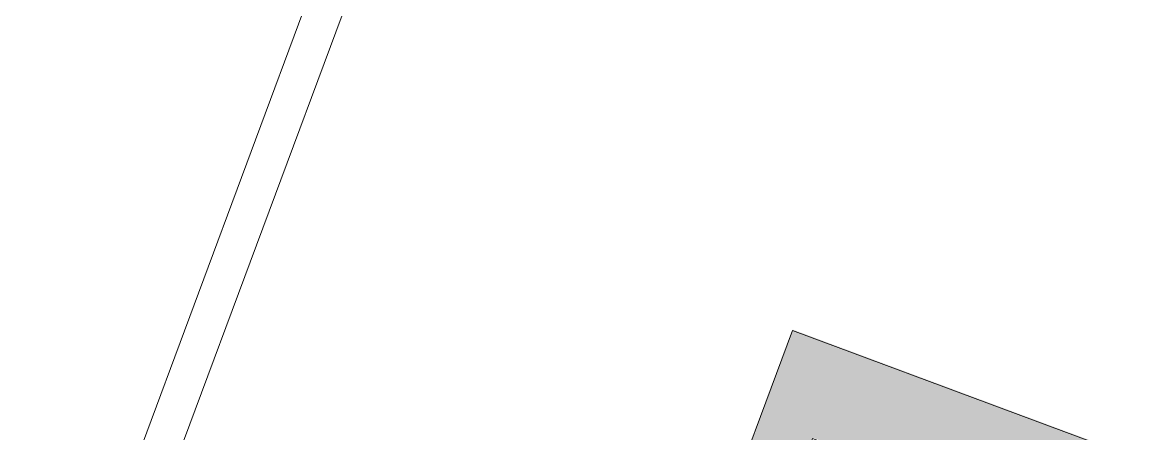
# Model space of a CAD drawing. Header units: centimetres. Extents: x 139057 to 200038, y 34824 to 80516.
# Drawn here: x 168105 to 168692, y 47117 to 47335 of the extents above; entities that cross this region are included whole.
import ezdxf

# ---------------------------------------------------------------- set-up
doc = ezdxf.new("R2010")
doc.units = ezdxf.units.CM
doc.header["$LTSCALE"] = 100
doc.layers.add('410_STRUTTURE_001-AM_0', color=7, linetype='Continuous', lineweight=0)
doc.layers.add('430_TAVOLATI_001-AM_0', color=3, linetype='Continuous', lineweight=0)
doc.layers.add('_retini_strutture', color=7, linetype='Continuous')

msp = doc.modelspace()

# ---------------------------------------------------------------- hatches: boundary and pattern name
at = {"layer": '_retini_strutture'}
msp.add_hatch(color=256, dxfattribs=at).paths.add_polyline_path([(168513.13, 47172.38), (168476.49, 47073.98), (168504.6, 47063.51), (168523.8, 47115.06), (168798.38, 47012.82), (168784.42, 46975.33), (168812.54, 46964.86), (168505.46, 46140.18), (168202.77, 46252.89), (168368.52, 46698.03), (168340.4, 46708.5), (168174.65, 46263.36), (168127.8, 46280.8), (168106.87, 46224.57), (168516.13, 46082.85), (168872.06, 47038.74)])

# ---------------------------------------------------------------- linework, layer by layer
at = {"layer": '410_STRUTTURE_001-AM_0', "elevation": 0}
msp.add_lwpolyline([(168106.6, 46224.2), (168515.87, 46082.46), (168871.83, 47038.34), (168512.91, 47172), (168472.79, 47064.22), (168500.88, 47053.76), (168523.57, 47114.67), (168798.15, 47012.42), (168784.19, 46974.93), (168812.31, 46964.46), (168505.2, 46139.79), (168202.49, 46252.45), (168364.79, 46688.28), (168336.67, 46698.74), (168174.39, 46262.97), (168127.54, 46280.43)], close=True, dxfattribs=at)
at = {"layer": '430_TAVOLATI_001-AM_0'}
for p, q in [((168310.95, 47495.09, 0), (167955.59, 46540.83, 0)), ((168321.87, 47467.12, 0), (167967.35, 46515.12, 0))]:
    msp.add_line(p, q, dxfattribs=at)

doc.saveas('drawing.dxf')
